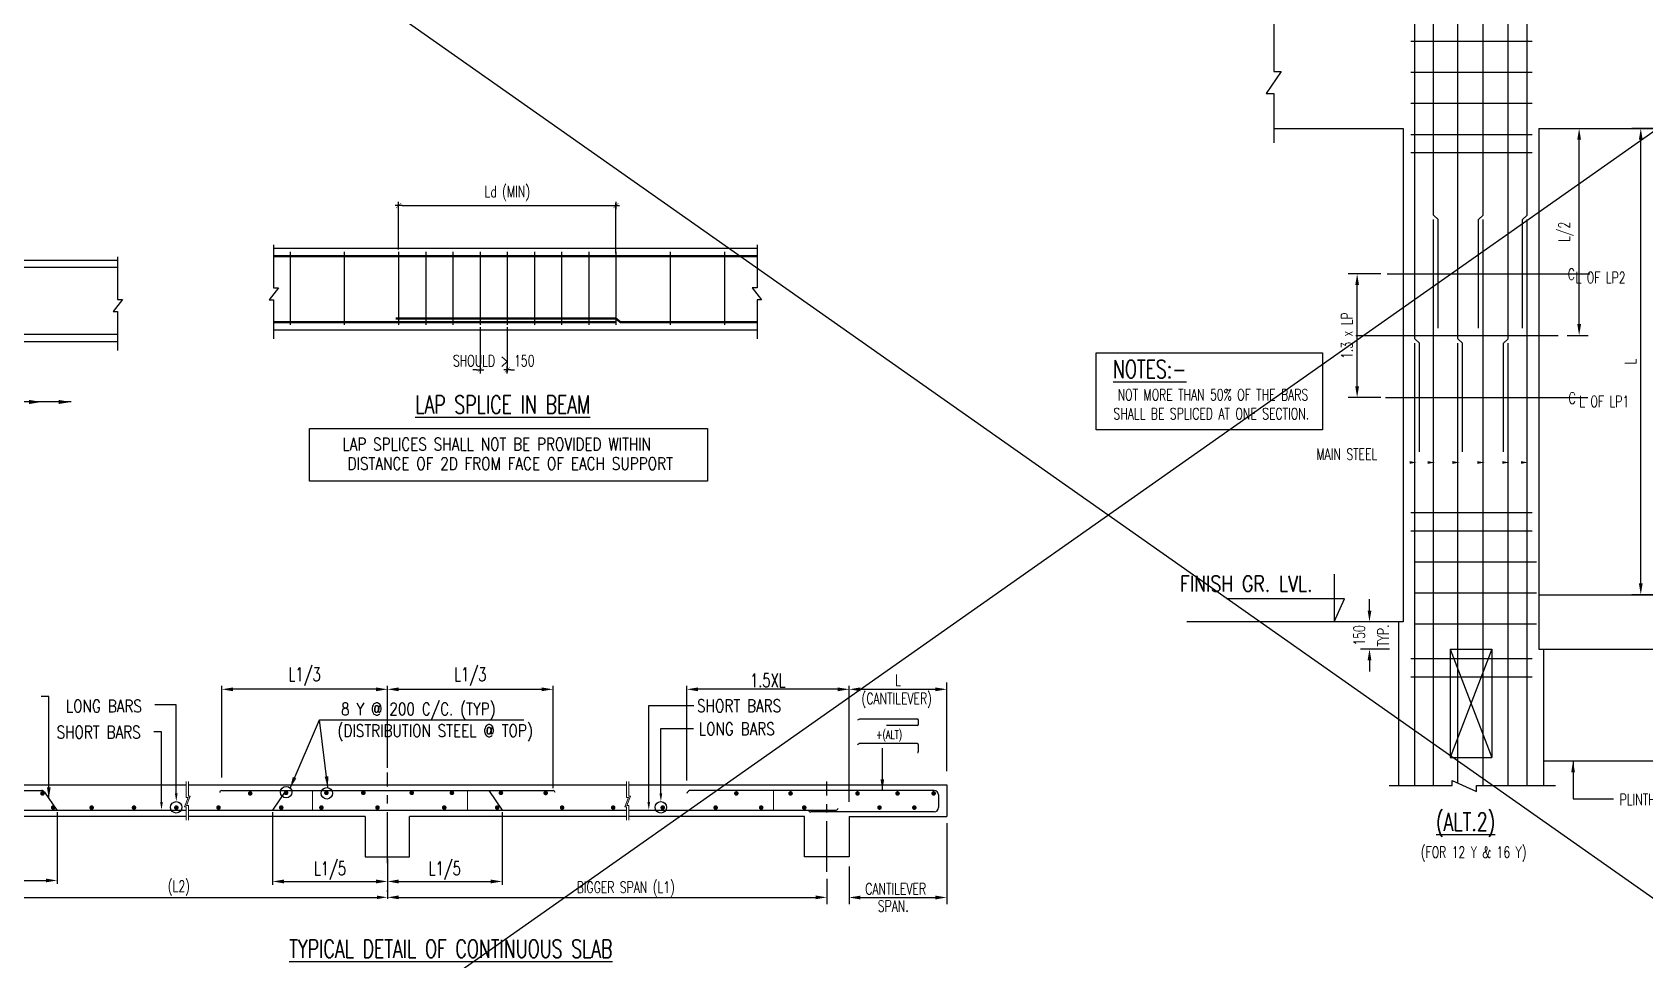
# Model space of a CAD drawing. Extents: x 489124 to 794428, y -356295 to -29813.
# Drawn here: x 638138 to 673759, y -72179 to -51691 of the extents above; entities that cross this region are included whole.
import ezdxf
from ezdxf.enums import TextEntityAlignment as Align
from ezdxf.lldxf.tags import DXFTag

# ---------------------------------------------------------------- set-up
doc = ezdxf.new("R2010")
doc.units = 0
doc.header["$LTSCALE"] = 500
doc.header["$MEASUREMENT"] = 0
doc.linetypes.add('CENTER2', pattern=[1.125, 0.75, -0.125, 0.125, -0.125])
doc.layers.get('DEFPOINTS').update_dxf_attribs({"color": 4})
for name, color, linetype in [('08', 4, 'Continuous'), ('BEAM', 4, 'Continuous'), ('BRAKE LINE', 8, 'Continuous'), ('CEN', 8, 'CENTER'), ('CENTERLINE', 8, 'CENTER2'), ('DIM', 5, 'Continuous'), ('DIM1', 5, 'Continuous'), ('dimention', 7, 'Continuous'), ('FOOT', 4, 'Continuous'), ('FRAME', 6, 'Continuous'), ('hat', 8, 'Continuous'), ('LINK', 2, 'Continuous'), ('MISC', 5, 'Continuous'), ('REINFORCEMENT', 6, 'Continuous'), ('S-SCHEDULE', 2, 'Continuous'), ('ST', 6, 'Continuous'), ('STEEL', 6, 'Continuous'), ('TXT', 4, 'Continuous'), ('TXT1', 2, 'Continuous')]:
    doc.layers.add(name, color=color, linetype=linetype)
for name, color, linetype, lineweight in [('hatch', 7, 'Continuous', 5), ('HEADING-TXT', 1, 'Continuous', 25), ('LINE', 253, 'Continuous', 18)]:
    doc.layers.add(name, color=color, linetype=linetype, lineweight=lineweight)
doc.styles.add('ROMAND', font='romand')
doc.styles.add('ROMANS', font='r.shx', dxfattribs={"width": 0.7, "bigfont": 'bigfont.shx'})
doc.styles.add('ROMENT', font='r.shx', dxfattribs={"bigfont": 'bigfont.shx'})
tags = doc.linetypes.add('CENTER', pattern=[2, 1.25, -0.25, 0.25, -0.25]).pattern_tags.tags
tags[10:11] = [DXFTag(74, 4), DXFTag(75, 0), DXFTag(340, '0'), DXFTag(46, 1.0), DXFTag(50, 0.0), DXFTag(44, 0.0), DXFTag(45, 0.0)]
tags[8:9] = [DXFTag(74, 4), DXFTag(75, 0), DXFTag(340, '0'), DXFTag(46, 1.0), DXFTag(50, 0.0), DXFTag(44, 0.0), DXFTag(45, 0.0)]
tags[6:7] = [DXFTag(74, 4), DXFTag(75, 0), DXFTag(340, '0'), DXFTag(46, 1.0), DXFTag(50, 0.0), DXFTag(44, 0.0), DXFTag(45, 0.0)]
tags[4:5] = [DXFTag(74, 4), DXFTag(75, 0), DXFTag(340, '0'), DXFTag(46, 1.0), DXFTag(50, 0.0), DXFTag(44, 0.0), DXFTag(45, 0.0)]
doc.dimstyles.new('5', dxfattribs={"dimtxt": 250, "dimasz": 250, "dimexe": 60, "dimexo": 60, "dimgap": 150, "dimtad": 1, "dimdec": 0, "dimlfac": 0.2, "dimzin": 0, "dimdsep": 46, "dimtxsty": 'ROMANS', "dimcen": -250, "dimclrd": 5, "dimclre": 5, "dimclrt": 4, "dimadec": 0, "dimazin": 0, "dimtfac": 1, "dimtdec": 0, "dimtix": 1, "dimtofl": 0, "dimtmove": 2, "dimatfit": 3, "dimfxl": 0, "dimtolj": 1, "dimtzin": 0, "dimarcsym": 0})
doc.dimstyles.new('Copy of INT2TIMES', dxfattribs={"dimtxt": 300, "dimasz": 275, "dimexe": 75, "dimexo": 75, "dimgap": 40, "dimtad": 1, "dimdec": 0, "dimlfac": 0.5, "dimrnd": 5, "dimzin": 0, "dimdsep": 46, "dimtxsty": 'ROMANS', "dimcen": -1, "dimclrd": 5, "dimclre": 5, "dimclrt": 4, "dimadec": 0, "dimazin": 0, "dimtfac": 1, "dimtdec": 0, "dimtix": 1, "dimtofl": 0, "dimtmove": 2, "dimatfit": 3, "dimfxl": 0, "dimtolj": 1, "dimtzin": 0, "dimarcsym": 0})
doc.dimstyles.new('Copy(2) of Standard', dxfattribs={"dimtxt": 300, "dimasz": 250, "dimexe": 75, "dimexo": 50, "dimgap": 50, "dimtad": 1, "dimdec": 0, "dimrnd": 5, "dimzin": 0, "dimdsep": 46, "dimtxsty": 'ROMANS', "dimcen": 0, "dimclrd": 5, "dimclre": 5, "dimclrt": 4, "dimadec": 0, "dimazin": 0, "dimtfac": 1, "dimtdec": 0, "dimtofl": 0, "dimtmove": 0, "dimatfit": 3, "dimfxl": 0, "dimtolj": 1, "dimtzin": 0, "dimarcsym": 0})
doc.dimstyles.new('dim25', dxfattribs={"dimtxt": 250, "dimasz": 250, "dimexe": 200, "dimexo": 200, "dimgap": 100, "dimtad": 1, "dimdec": 0, "dimlfac": 0.25, "dimzin": 0, "dimdsep": 46, "dimtxsty": 'ROMANS', "dimcen": 0, "dimclrd": 5, "dimclre": 5, "dimclrt": 4, "dimadec": 0, "dimazin": 0, "dimtfac": 1, "dimtdec": 0, "dimtix": 1, "dimtofl": 0, "dimtmove": 2, "dimatfit": 3, "dimfxl": 0, "dimtolj": 1, "dimtzin": 0, "dimlwd": -1, "dimlwe": -1, "dimarcsym": 0})
doc.dimstyles.new('INT', dxfattribs={"dimtxt": 250, "dimasz": 80, "dimexe": 50, "dimexo": 50, "dimgap": 75, "dimtad": 1, "dimdec": 0, "dimzin": 0, "dimdsep": 46, "dimtxsty": 'ROMANS', "dimblk": 'DIMTICK', "dimblk1": 'DIMTICK', "dimblk2": 'DIMTICK', "dimsah": 1, "dimcen": -0.25, "dimclrd": 5, "dimclre": 5, "dimclrt": 4, "dimadec": 0, "dimazin": 0, "dimtfac": 1, "dimtdec": 0, "dimtix": 1, "dimtofl": 0, "dimtmove": 2, "dimatfit": 3, "dimldrblk": 'DIMTICK', "dimfxl": 0, "dimtolj": 1, "dimtzin": 0, "dimarcsym": 0})
doc.dimstyles.new('INT1', dxfattribs={"dimtxt": 250, "dimasz": 250, "dimexe": 150, "dimexo": 60, "dimgap": 75, "dimtad": 1, "dimdec": 0, "dimzin": 0, "dimdsep": 46, "dimtxsty": 'ROMANS', "dimcen": -250, "dimclrd": 5, "dimclre": 5, "dimclrt": 4, "dimadec": 0, "dimazin": 0, "dimtfac": 1, "dimtdec": 0, "dimtix": 1, "dimtofl": 0, "dimtmove": 2, "dimatfit": 3, "dimfxl": 0, "dimtolj": 1, "dimtzin": 0, "dimarcsym": 0})

# ---------------------------------------------------------------- blocks, each defined once
blk = doc.blocks.new('*D461')
at = {"layer": 'DEFPOINTS', "color": 0}
for p in [(667678, -64715), (668261, -64715), (668321, -65315)]:
    blk.add_point(p, dxfattribs=at)
at = {"layer": 'DIM', "color": 5}
for p, q in [((667678, -64465), (667678, -64215)), ((668061, -64715), (667478, -64715)), ((668121, -65315), (667478, -65315)), ((667678, -65565), (667678, -65815))]:
    blk.add_line(p, q, dxfattribs=at)
for points in [[(667637, -64465), (667720, -64465), (667678, -64715)], [(667637, -65565), (667720, -65565), (667678, -65315)]]:
    blk.add_solid(points, dxfattribs=at)
at = {"layer": 'DIM', "color": 4, "insert": (667453, -65015), "char_height": 250, "attachment_point": 5, "rotation": 90, "style": 'ROMANS'}
blk.add_mtext('\\A1;150', dxfattribs=at)
blk = doc.blocks.new('*D463')
at = {"layer": 'DEFPOINTS', "color": 0}
for p in [(667405, -57025), (668129, -57025), (668129, -59761)]:
    blk.add_point(p, dxfattribs=at)
at = {"layer": 'DIM', "color": 5}
for p, q in [((667929, -57025), (667205, -57025)), ((667405, -59511), (667405, -57275)), ((667929, -59761), (667205, -59761))]:
    blk.add_line(p, q, dxfattribs=at)
for points in [[(667364, -57275), (667447, -57275), (667405, -57025)], [(667364, -59511), (667447, -59511), (667405, -59761)]]:
    blk.add_solid(points, dxfattribs=at)
at = {"layer": 'DIM', "color": 4, "insert": (667180, -58393), "char_height": 250, "attachment_point": 5, "rotation": 90, "style": 'ROMANS'}
blk.add_mtext('\\A1;1.3 x LP', dxfattribs=at)
blk = doc.blocks.new('*D465')
at = {"layer": 'DEFPOINTS', "color": 0}
for p in [(671847, -53815), (672309, -53815), (671847, -58387)]:
    blk.add_point(p, dxfattribs=at)
at = {"layer": 'DIM', "color": 5}
for p, q in [((672047, -53815), (672509, -53815)), ((672309, -58137), (672309, -54065)), ((672047, -58387), (672509, -58387))]:
    blk.add_line(p, q, dxfattribs=at)
for points in [[(672268, -54065), (672351, -54065), (672309, -53815)], [(672268, -58137), (672351, -58137), (672309, -58387)]]:
    blk.add_solid(points, dxfattribs=at)
at = {"layer": 'DIM', "color": 4, "insert": (672019, -56101), "char_height": 250, "attachment_point": 5, "rotation": 90, "style": 'ROMANS'}
blk.add_mtext('\\A1;L/2', dxfattribs=at)
blk = doc.blocks.new('*D466')
at = {"layer": 'DEFPOINTS', "color": 0}
for p in [(673671, -53815), (674176, -53815), (674176, -64115)]:
    blk.add_point(p, dxfattribs=at)
at = {"layer": 'DIM', "color": 5}
for p, q in [((673976, -53815), (673471, -53815)), ((673671, -63865), (673671, -54065)), ((673976, -64115), (673471, -64115))]:
    blk.add_line(p, q, dxfattribs=at)
for points in [[(673629, -54065), (673713, -54065), (673671, -53815)], [(673629, -63865), (673713, -63865), (673671, -64115)]]:
    blk.add_solid(points, dxfattribs=at)
at = {"layer": 'DIM', "color": 4, "insert": (673446, -58965), "char_height": 250, "attachment_point": 5, "rotation": 90, "style": 'ROMANS'}
blk.add_mtext('\\A1;L', dxfattribs=at)
blk = doc.blocks.new('DIMTICK')
for p, q in [((-1, 0), (1, 0)), ((0, 1), (0, -1))]:
    blk.add_line(p, q)
at = {"color": 2, "const_width": 0.1}
blk.add_lwpolyline([(0.71, 0.71), (-0.71, -0.71)], dxfattribs=at)
blk = doc.blocks.new('*D499')
at = {"layer": 'DEFPOINTS', "color": 0}
for p in [(651032, -55519), (646232, -56540), (651032, -56622)]:
    blk.add_point(p, dxfattribs=at)
at = {"layer": 'DIM', "color": 5, "lineweight": -2}
for p, q in [((646232, -56490), (646232, -55469)), ((646312, -55519), (650952, -55519)), ((651032, -56572), (651032, -55469))]:
    blk.add_line(p, q, dxfattribs=at)
at = {"layer": 'DIM', "color": 5, "lineweight": -2, "xscale": 80, "yscale": 80, "zscale": 80, "rotation": 180}
blk.add_blockref('DIMTICK', (646232, -55519), dxfattribs=at)
at = {"layer": 'DIM', "color": 5, "lineweight": -2, "xscale": 80, "yscale": 80, "zscale": 80}
blk.add_blockref('DIMTICK', (651032, -55519), dxfattribs=at)
at = {"layer": 'DIM', "color": 4, "insert": (648632, -55253), "char_height": 250, "attachment_point": 5, "style": 'ROMANS'}
blk.add_mtext('\\A1;Ld (MIN)', dxfattribs=at)
blk = doc.blocks.new('*D500')
at = {"layer": 'DEFPOINTS', "color": 0}
for p in [(648032, -58157), (648632, -58157), (648632, -59147)]:
    blk.add_point(p, dxfattribs=at)
at = {"layer": 'DIM', "color": 5, "lineweight": -2}
for p, q in [((648032, -58207), (648032, -59197)), ((648632, -58207), (648632, -59197)), ((647952, -59147), (647872, -59147)), ((648712, -59147), (648792, -59147))]:
    blk.add_line(p, q, dxfattribs=at)
at = {"layer": 'DIM', "color": 5, "lineweight": -2, "xscale": 80, "yscale": 80, "zscale": 80}
blk.add_blockref('DIMTICK', (648032, -59147), dxfattribs=at)
at = {"layer": 'DIM', "color": 5, "lineweight": -2, "xscale": 80, "yscale": 80, "zscale": 80, "rotation": 180}
blk.add_blockref('DIMTICK', (648632, -59147), dxfattribs=at)
at = {"layer": 'DIM', "color": 4, "insert": (648332, -58947), "char_height": 250, "attachment_point": 5, "style": 'ROMANS'}
blk.add_mtext('\\A1;SHOULD > 150', dxfattribs=at)
blk = doc.blocks.new('*D501')
at = {"layer": 'DEFPOINTS', "color": 0}
for p in [(655693, -70239), (645983, -70831), (655693, -70801)]:
    blk.add_point(p, dxfattribs=at)
at = {"layer": 'DIM', "color": 5, "lineweight": -2}
for p, q in [((655693, -70389), (655693, -70951)), ((645983, -70681), (645983, -70651)), ((646233, -70801), (655443, -70801))]:
    blk.add_line(p, q, dxfattribs=at)
at = {"layer": 'DIM', "color": 5}
for points in [[(646233, -70759), (646233, -70842), (645983, -70801)], [(655443, -70759), (655443, -70842), (655693, -70801)]]:
    blk.add_solid(points, dxfattribs=at)
blk = doc.blocks.new('*D502')
at = {"layer": 'DEFPOINTS', "color": 0}
for p in [(649642, -66205), (645983, -67991), (649642, -68441)]:
    blk.add_point(p, dxfattribs=at)
at = {"layer": 'DIM', "color": 5, "lineweight": -2}
for p, q in [((645983, -67941), (645983, -66130)), ((646233, -66205), (649392, -66205)), ((649642, -68391), (649642, -66130))]:
    blk.add_line(p, q, dxfattribs=at)
at = {"layer": 'DIM', "color": 5}
for points in [[(646233, -66164), (646233, -66247), (645983, -66205)], [(649392, -66164), (649392, -66247), (649642, -66205)]]:
    blk.add_solid(points, dxfattribs=at)
at = {"layer": 'DIM', "color": 4, "insert": (647813, -65927), "char_height": 300, "attachment_point": 5, "style": 'ROMANS'}
blk.add_mtext('\\A1;L1/3', dxfattribs=at)
blk = doc.blocks.new('*D503')
at = {"layer": 'DEFPOINTS', "color": 0}
for p in [(648516, -68872), (645983, -69902), (648516, -70450)]:
    blk.add_point(p, dxfattribs=at)
at = {"layer": 'DIM', "color": 5, "lineweight": -2}
for p, q in [((648516, -68922), (648516, -70525)), ((645983, -69952), (645983, -70525)), ((646233, -70450), (648266, -70450))]:
    blk.add_line(p, q, dxfattribs=at)
at = {"layer": 'DIM', "color": 5}
for points in [[(646233, -70408), (646233, -70492), (645983, -70450)], [(648266, -70408), (648266, -70492), (648516, -70450)]]:
    blk.add_solid(points, dxfattribs=at)
at = {"layer": 'DIM', "color": 4, "insert": (647249, -70211), "char_height": 300, "attachment_point": 5, "style": 'ROMANS'}
blk.add_mtext('\\A1;L1/5', dxfattribs=at)
blk = doc.blocks.new('*D504')
at = {"layer": 'DEFPOINTS', "color": 0}
for p in [(643446, -68872), (645983, -69902), (645983, -70450)]:
    blk.add_point(p, dxfattribs=at)
at = {"layer": 'DIM', "color": 5, "lineweight": -2}
for p, q in [((643446, -68922), (643446, -70525)), ((645983, -69952), (645983, -70525)), ((643696, -70450), (645733, -70450))]:
    blk.add_line(p, q, dxfattribs=at)
at = {"layer": 'DIM', "color": 5}
for points in [[(643696, -70408), (643696, -70492), (643446, -70450)], [(645733, -70408), (645733, -70492), (645983, -70450)]]:
    blk.add_solid(points, dxfattribs=at)
at = {"layer": 'DIM', "color": 4, "insert": (644714, -70211), "char_height": 300, "attachment_point": 5, "style": 'ROMANS'}
blk.add_mtext('\\A1;L1/5', dxfattribs=at)
blk = doc.blocks.new('*D505')
at = {"layer": 'DEFPOINTS', "color": 0}
for p in [(638689, -68872), (636347, -70272), (638689, -70428)]:
    blk.add_point(p, dxfattribs=at)
at = {"layer": 'DIM', "color": 5, "lineweight": -2}
for p, q in [((638689, -68922), (638689, -70503)), ((636347, -70322), (636347, -70503)), ((636597, -70428), (638439, -70428))]:
    blk.add_line(p, q, dxfattribs=at)
at = {"layer": 'DIM', "color": 5}
for points in [[(636597, -70386), (636597, -70470), (636347, -70428)], [(638439, -70386), (638439, -70470), (638689, -70428)]]:
    blk.add_solid(points, dxfattribs=at)
at = {"layer": 'DIM', "color": 4, "insert": (637518, -70150), "char_height": 300, "attachment_point": 5, "style": 'ROMANS'}
blk.add_mtext('\\A1;L2/7', dxfattribs=at)
blk = doc.blocks.new('*D506')
at = {"layer": 'DEFPOINTS', "color": 0}
for p in [(642323, -66205), (645983, -67991), (642323, -68204)]:
    blk.add_point(p, dxfattribs=at)
at = {"layer": 'DIM', "color": 5, "lineweight": -2}
for p, q in [((642323, -68154), (642323, -66130)), ((645733, -66205), (642573, -66205)), ((645983, -67941), (645983, -66130))]:
    blk.add_line(p, q, dxfattribs=at)
at = {"layer": 'DIM', "color": 5}
for points in [[(642573, -66164), (642573, -66247), (642323, -66205)], [(645733, -66164), (645733, -66247), (645983, -66205)]]:
    blk.add_solid(points, dxfattribs=at)
at = {"layer": 'DIM', "color": 4, "insert": (644153, -65927), "char_height": 300, "attachment_point": 5, "style": 'ROMANS'}
blk.add_mtext('\\A1;L1/3', dxfattribs=at)
blk = doc.blocks.new('*D507')
at = {"layer": 'DEFPOINTS', "color": 0}
for p in [(658340, -69014), (656182, -69971), (658340, -70804)]:
    blk.add_point(p, dxfattribs=at)
at = {"layer": 'DIM', "color": 5, "lineweight": -2}
for p, q in [((658340, -69164), (658340, -70954)), ((656182, -70121), (656182, -70954)), ((656432, -70804), (658090, -70804))]:
    blk.add_line(p, q, dxfattribs=at)
at = {"layer": 'DIM', "color": 5}
for points in [[(656432, -70763), (656432, -70846), (656182, -70804)], [(658090, -70763), (658090, -70846), (658340, -70804)]]:
    blk.add_solid(points, dxfattribs=at)
at = {"layer": 'DIM', "color": 4, "insert": (657261, -70604), "char_height": 250, "attachment_point": 5, "style": 'ROMANS'}
blk.add_mtext('\\A1;   ', dxfattribs=at)
blk = doc.blocks.new('*D508')
at = {"layer": 'DEFPOINTS', "color": 0}
for p in [(652595, -66205), (652595, -68267), (656182, -68743)]:
    blk.add_point(p, dxfattribs=at)
at = {"layer": 'DIM', "color": 5, "lineweight": -2}
for p, q in [((652595, -68217), (652595, -66130)), ((655932, -66205), (652845, -66205)), ((656182, -68693), (656182, -66130))]:
    blk.add_line(p, q, dxfattribs=at)
at = {"layer": 'DIM', "color": 5}
for points in [[(652845, -66164), (652845, -66247), (652595, -66205)], [(655932, -66164), (655932, -66247), (656182, -66205)]]:
    blk.add_solid(points, dxfattribs=at)
at = {"layer": 'DIM', "color": 4, "insert": (654388, -66005), "char_height": 300, "attachment_point": 5, "style": 'ROMANS'}
blk.add_mtext('\\A1;1.5XL', dxfattribs=at)
blk = doc.blocks.new('*D509')
at = {"layer": 'DEFPOINTS', "color": 0}
for p in [(656182, -66205), (658340, -66205), (658340, -68166)]:
    blk.add_point(p, dxfattribs=at)
at = {"layer": 'DIM', "color": 5, "lineweight": -2}
for p, q in [((656432, -66205), (658090, -66205)), ((658340, -68016), (658340, -66055))]:
    blk.add_line(p, q, dxfattribs=at)
at = {"layer": 'DIM', "color": 5}
for points in [[(656432, -66164), (656432, -66247), (656182, -66205)], [(658090, -66164), (658090, -66247), (658340, -66205)]]:
    blk.add_solid(points, dxfattribs=at)
at = {"layer": 'DIM', "color": 4, "insert": (657261, -66005), "char_height": 250, "attachment_point": 5, "style": 'ROMANS'}
blk.add_mtext('\\A1;L', dxfattribs=at)

msp = doc.modelspace()

# ---------------------------------------------------------------- linework, layer by layer
at = {"layer": '08'}
for p, q in [((635855.886, -68312.68), (641541.275, -68312.68)), ((641587.775, -68312.68), (651268.275, -68312.68)), ((651314.775, -68312.68), (658339.525, -68312.68)), ((658339.525, -68312.68), (658339.525, -69013.995)), ((641541.275, -69013.995), (636838.389, -69013.995)), ((645491.483, -69013.995), (641587.775, -69013.995)), ((645491.483, -69013.995), (645491.483, -69902.323)), ((651268.275, -69013.995), (646473.986, -69013.995)), ((646473.986, -69902.323), (646473.986, -69013.995)), ((655199.823, -69013.995), (651314.775, -69013.995)), ((655199.823, -69902.323), (655199.823, -69013.995)), ((656182.326, -69013.995), (656182.326, -69902.323)), ((656182.326, -69013.995), (658339.525, -69013.995)), ((645491.483, -69902.323), (646473.986, -69902.323)), ((656182.326, -69902.323), (655199.823, -69902.323))]:
    msp.add_line(p, q, dxfattribs=at)
at = {"layer": 'BEAM'}
for p, q in [((643470.067, -56461.634), (654151.115, -56461.634)), ((634252.837, -56722.134), (640022.083, -56722.134)), ((643470.067, -58261.634), (654151.115, -58261.634)), ((634252.837, -58522.134), (640022.083, -58522.134))]:
    msp.add_line(p, q, dxfattribs=at)
at = {"layer": 'BRAKE LINE', "ltscale": 2, "elevation": 0}
msp.add_lwpolyline([(640022.083, -56650.47), (640022.083, -57596.809), (640128.442, -57596.809), (639923.905, -57858.897), (640022.083, -57858.897), (640022.083, -58720.961)], dxfattribs=at)
at = {"layer": 'CEN'}
for p, q in [((668072.02, -57025.474), (672542.02, -57025.474)), ((667376.582, -58387.027), (671846.582, -58387.027)), ((668029.194, -59760.872), (672499.193, -59760.872))]:
    msp.add_line(p, q, dxfattribs=at)
at = {"layer": 'CENTERLINE', "ltscale": 3}
for p, q in [((645983.154, -70042.802), (645983.154, -68045.52)), ((655692.833, -70239.302), (655692.833, -68242.02))]:
    msp.add_line(p, q, dxfattribs=at)
at = {"layer": 'DIM', "color": 2}
for p, q in [((615653.425, -94887), (708159.122, -29813.211)), ((615653.425, -29813.211), (708159.122, -94887))]:
    msp.add_line(p, q, dxfattribs=at)
at = {"layer": 'DIM'}
for p, q in [((671421.194, -62914.777), (671421.194, -65314.777)), ((669461.194, -65314.777), (670381.194, -67714.777)), ((670381.194, -65314.777), (669461.194, -67714.777)), ((641318.998, -68504.755), (641318.998, -66551.087)), ((651757.523, -68692.122), (651757.523, -66562.036)), ((640993.619, -68692.122), (640993.619, -67143.724)), ((652024.487, -68504.755), (652024.487, -67072.758)), ((645983.154, -70290.379), (645983.154, -70830.729)), ((636573.069, -70800.643), (645757.226, -70800.643))]:
    msp.add_line(p, q, dxfattribs=at)
at = {"layer": 'DIM', "color": 3, "linetype": 'Continuous'}
for p, q in [((671421.194, -64114.777), (675468.328, -64114.777)), ((668421.194, -64714.777), (663639.658, -64714.777))]:
    msp.add_line(p, q, dxfattribs=at)
at = {"layer": 'DIM', "color": 5}
for p, q in [((641318.998, -66551.087), (640848.829, -66551.087)), ((651757.523, -66562.036), (652751.32, -66562.036)), ((640993.619, -67143.724), (640826.061, -67143.724)), ((652024.487, -67072.758), (652744.726, -67072.758))]:
    msp.add_line(p, q, dxfattribs=at)
at = {"layer": 'DIM'}
msp.add_lwpolyline([(665564.096, -51201.816), (665564.096, -52559.779), (665730.46, -52559.779), (665397.732, -53046.596), (665564.096, -53046.596), (665564.096, -54134.861)], dxfattribs=at)
at = {"layer": 'DIM', "flags": 128}
for points in [[(668565.05, -61194.436, 61.213, 0, 0), (668717.98, -61194.436, 0, 0, 0), (666802.7, -61194.436, 0, 0, 0)], [(668965.55, -61194.436, 61.213, 0, 0), (669118.481, -61194.436, 0, 0, 0), (667203.201, -61194.436, 0, 0, 0)], [(669511.648, -61194.436, 61.213, 0, 0), (669664.578, -61194.436, 0, 0, 0), (667749.298, -61194.436, 0, 0, 0)], [(670062.49, -61194.436, 61.213, 0, 0), (670215.42, -61194.436, 0, 0, 0), (668300.14, -61194.436, 0, 0, 0)], [(670610.861, -61194.436, 61.213, 0, 0), (670763.792, -61194.436, 0, 0, 0), (668848.512, -61194.436, 0, 0, 0)], [(671022.14, -61194.436, 61.213, 0, 0), (671175.07, -61194.436, 0, 0, 0), (669259.79, -61194.436, 0, 0, 0)]]:
    msp.add_lwpolyline(points, format="xyseb", dxfattribs=at)
at = {"layer": 'DIM'}
msp.add_solid([(645757.226, -70762.981), (645757.226, -70838.291), (645983.154, -70800.643)], dxfattribs=at)
at = {"layer": 'DIM1', "elevation": 0}
msp.add_lwpolyline([(644263.001, -60444.408), (653052.742, -60444.408), (653052.742, -61605.391), (644263.001, -61605.391)], close=True, dxfattribs=at)
at = {"layer": 'DIM1'}
msp.add_lwpolyline([(668116.194, -68331.454), (669505.694, -68331.454), (669505.694, -68220.454), (670044.694, -68463.954), (670044.694, -68333.454), (671786.194, -68333.454)], dxfattribs=at)
at = {"layer": 'dimention', "color": 5}
for points in [[(640963.576, -68692.122), (641023.666, -68692.122), (640993.619, -68872.389)], [(641288.952, -68504.755), (641349.033, -68504.755), (641318.998, -68685.014)], [(651787.569, -68692.122), (651727.479, -68692.122), (651757.523, -68872.389)], [(652054.533, -68504.755), (651994.443, -68504.755), (652024.487, -68685.014)]]:
    msp.add_solid(points, dxfattribs=at)
at = {"layer": 'FOOT', "linetype": 'Continuous'}
for p, q in [((665564.096, -53814.777), (668421.194, -53814.777)), ((668421.194, -53814.777), (668421.194, -64714.777)), ((671421.194, -53814.777), (671421.194, -62914.777)), ((671421.194, -53814.777), (674232.381, -53814.777)), ((668321.194, -64714.777), (668321.194, -68331.454)), ((669461.194, -65314.777), (670381.194, -65314.777)), ((669461.194, -65314.777), (669461.194, -67714.777)), ((670381.194, -65314.777), (670381.194, -67714.777)), ((671421.194, -65314.777), (674232.381, -65314.777)), ((671521.194, -65314.777), (671521.194, -68333.454)), ((669461.194, -67714.777), (670381.194, -67714.777)), ((671521.194, -67786.954), (674232.381, -67786.954))]:
    msp.add_line(p, q, dxfattribs=at)
msp.add_lwpolyline([(661642.755, -58773.932), (666641.817, -58773.932), (666641.817, -60474.418), (661642.755, -60474.418)], close=True, dxfattribs=at)
at = {"layer": 'FRAME'}
for p, q in [((669092.969, -55729.056), (669092.969, -44329.056)), ((670186.213, -55729.056), (670186.213, -44329.056)), ((671161.194, -55729.056), (671161.194, -44329.056)), ((668681.194, -58460.872), (668681.194, -47122.056)), ((669631.387, -58460.872), (669631.387, -47122.056)), ((670738.825, -58460.872), (670738.825, -47122.056)), ((669192.969, -55829.056), (669092.969, -55729.056)), ((669092.969, -68331.454), (669092.969, -55829.056)), ((669192.969, -58229.056), (669192.969, -55829.056)), ((670086.213, -55829.056), (670186.213, -55729.056)), ((670086.213, -58229.056), (670086.213, -55829.056)), ((670186.213, -68333.454), (670186.213, -55829.056)), ((671061.194, -55829.056), (671161.194, -55729.056)), ((671061.194, -58229.056), (671061.194, -55829.056)), ((671161.194, -68333.454), (671161.194, -55829.056)), ((668781.194, -58560.872), (668681.194, -58460.872)), ((668681.194, -68331.454), (668681.194, -58560.872)), ((668781.194, -60960.872), (668781.194, -58560.872)), ((669731.387, -58560.872), (669631.387, -58460.872)), ((669631.387, -68277.238), (669631.387, -58560.872)), ((669731.387, -60960.872), (669731.387, -58560.872)), ((670638.825, -58560.872), (670738.825, -58460.872)), ((670638.825, -60960.872), (670638.825, -58560.872)), ((670738.825, -68333.454), (670738.825, -58560.872)), ((670186.213, -68333.454), (670186.213, -65413.948))]:
    msp.add_line(p, q, dxfattribs=at)
at = {"layer": 'hat'}
for centre in [(643747.818, -68478.388), (644644.73, -68501.774), (641318.998, -68811.451), (652024.487, -68811.451)]:
    msp.add_circle(centre, 126.431, dxfattribs=at)
at = {"layer": 'hatch'}
for points in [[(641541.275, -68239.379), (641541.275, -68592.467), (641581.945, -68592.467), (641502.253, -68798.155), (641541.275, -68798.155), (641541.275, -69095.379)], [(641587.775, -68239.33), (641587.775, -68562.967), (641628.445, -68562.967), (641548.753, -68768.655), (641587.775, -68768.655), (641587.775, -69095.146)], [(651268.275, -68239.379), (651268.275, -68592.467), (651308.945, -68592.467), (651229.253, -68798.155), (651268.275, -68798.155), (651268.275, -69095.379)], [(651314.775, -68239.33), (651314.775, -68562.967), (651355.445, -68562.967), (651275.753, -68768.655), (651314.775, -68768.655), (651314.775, -69095.146)]]:
    msp.add_lwpolyline(points, dxfattribs=at)
at = {"layer": 'LINE'}
for p, q in [((644327.277, -68440.98), (644327.277, -68872.389)), ((647752.993, -68440.98), (647752.993, -68872.389)), ((654510.254, -68440.98), (654510.254, -68872.389))]:
    msp.add_line(p, q, dxfattribs=at)
at = {"layer": 'LINK'}
for p, q in [((668588.456, -51887.614), (671269.002, -51887.614)), ((668588.456, -52573.614), (671269.002, -52573.614)), ((668588.456, -53259.614), (671269.002, -53259.614)), ((668588.456, -53948.161), (671269.002, -53948.161)), ((668588.456, -54348.161), (671269.002, -54348.161)), ((668588.456, -62301.614), (671269.002, -62301.614)), ((668588.456, -62701.614), (671269.002, -62701.614)), ((668688.456, -63387.614), (671369.002, -63387.614)), ((668688.456, -64073.614), (671369.002, -64073.614)), ((668688.456, -64759.614), (671369.002, -64759.614)), ((668588.456, -65527.939), (671269.002, -65527.939)), ((668588.456, -65927.939), (671269.002, -65927.939))]:
    msp.add_line(p, q, dxfattribs=at)
at = {"layer": 'MISC', "elevation": 0}
for points in [[(643470.067, -56389.97), (643470.067, -57336.309), (643576.426, -57336.309), (643371.89, -57598.397), (643470.067, -57598.397), (643470.067, -58460.461)], [(654151.115, -56389.97), (654151.115, -57336.309), (654044.756, -57336.309), (654249.293, -57598.397), (654151.115, -57598.397), (654151.115, -58460.461)]]:
    msp.add_lwpolyline(points, dxfattribs=at)
at = {"layer": 'REINFORCEMENT', "linetype": 'Continuous'}
for p, q in [((633892.837, -56882.134), (640022.083, -56882.134)), ((633778.837, -58362.134), (640022.083, -58362.134))]:
    msp.add_line(p, q, dxfattribs=at)
at = {"layer": 'ST'}
for p, q in [((656414.808, -66862.896), (656365.036, -66885.558)), ((657696.732, -66862.896), (656414.808, -66862.896)), ((657711.657, -66877.833), (657711.657, -66989.514)), ((657696.732, -67004.451), (657009.767, -67004.451)), ((656414.808, -67405.837), (656365.036, -67428.508)), ((657696.732, -67405.837), (656414.808, -67405.837)), ((657711.657, -67420.771), (657711.657, -67586.965)), ((636002.559, -68440.98), (638343.621, -68440.98)), ((638405.966, -68474.148), (638677.815, -68877.575)), ((642323.355, -68440.98), (649642.296, -68440.98)), ((643736.493, -68440.98), (643445.796, -68872.389)), ((648224.988, -68440.98), (648515.693, -68872.389)), ((657034.829, -68440.98), (652654.748, -68440.98)), ((658060.346, -68440.98), (653680.265, -68440.98)), ((658156.908, -68537.555), (658156.908, -68818.66)), ((636054.846, -68872.389), (641541.275, -68872.389)), ((641587.775, -68872.389), (651268.275, -68872.389)), ((651314.775, -68872.389), (655895.389, -68872.389)), ((658060.346, -68915.225), (655335.315, -68915.225))]:
    msp.add_line(p, q, dxfattribs=at)
at = {"layer": 'ST', "const_width": 50.698}
for points in [[(638338.07, -68504.625, 1), (638388.762, -68504.625, 1)], [(642927.682, -68504.625, 1), (642978.374, -68504.625, 1)], [(643719.744, -68492.69, 1), (643770.445, -68492.69, 1)], [(644610.895, -68492.19, 1), (644661.587, -68492.19, 1)], [(645426.308, -68492.19, 1), (645477, -68492.19, 1)], [(646546.913, -68492.19, -1), (646496.221, -68492.19, -1)], [(647433.564, -68492.69, -1), (647382.863, -68492.69, -1)], [(648516.064, -68492.69, -1), (648465.363, -68492.69, -1)], [(649454.451, -68495.19, 1), (649505.142, -68495.19, 1)], [(653716.829, -68504.625, -1), (653666.129, -68504.625, -1)], [(654914.698, -68504.625, -1), (654864.007, -68504.625, -1)], [(656394.278, -68504.625, -1), (656343.586, -68504.625, -1)], [(657278.192, -68504.625, -1), (657227.488, -68504.625, -1)], [(658075.624, -68504.625, -1), (658024.924, -68504.625, -1)], [(638625.586, -68818.022, -1), (638574.883, -68818.022, -1)], [(639475.837, -68818.022, -1), (639425.134, -68818.022, -1)], [(640411.114, -68818.022, -1), (640360.41, -68818.022, -1)], [(641346.39, -68818.022, -1), (641295.686, -68818.022, -1)], [(642227.42, -68818.022, 1), (642278.112, -68818.022, 1)], [(643613.048, -68818.022, 1), (643663.739, -68818.022, 1)], [(644500.193, -68818.022, 1), (644550.893, -68818.022, 1)], [(645739.162, -68818.022, 1), (645789.854, -68818.022, 1)], [(647213.903, -68818.022, 1), (647264.595, -68818.022, 1)], [(648383.324, -68818.022, 1), (648434.016, -68818.022, 1)], [(649817.834, -68818.022, 1), (649868.526, -68818.022, 1)], [(650945.823, -68818.022, 1), (650996.515, -68818.022, 1)], [(652040.004, -68818.022, 1), (652090.696, -68818.022, 1)], [(653208.758, -68818.022, 1), (653259.45, -68818.022, 1)], [(654215.701, -68818.022, 1), (654266.404, -68818.022, 1)], [(655166.863, -68818.022, 1), (655217.555, -68818.022, 1)], [(656828.989, -68818.022, 1), (656879.68, -68818.022, 1)], [(657597.603, -68818.022, 1), (657648.297, -68818.022, 1)]]:
    msp.add_lwpolyline(points, format="xyb", close=True, dxfattribs=at)
at = {"layer": 'ST'}
for centre, radius, start, end in [((657696.732, -66877.833), 14.932, 0, 90), ((657696.732, -66989.514), 14.932, 270, 0), ((657696.732, -67420.771), 14.932, 0, 90), ((657696.732, -67586.965), 14.932, 270, 0), ((638343.621, -68516.159), 75.177, 33.9737701, 90), ((642323.355, -68486.053), 45.065, 90, 180), ((649642.296, -68486.053), 45.065, 0, 90), ((652711.439, -68553.676), 125.155, 115.7893095, 159.0733367), ((658060.346, -68537.555), 96.567, 0, 90), ((655335.315, -68870.161), 45.065, 180, 270), ((655895.389, -68827.319), 45.065, 270, 0), ((658060.346, -68818.66), 96.567, 270, 0)]:
    msp.add_arc(centre, radius, start, end, dxfattribs=at)
at = {"layer": 'STEEL'}
for p, q in [((643832.031, -56540.354), (643832.031, -58156.914)), ((645032.031, -56540.354), (645032.031, -58156.914)), ((646232.031, -56540.354), (646232.031, -58156.914)), ((646832.031, -56540.354), (646832.031, -58156.914)), ((647432.031, -56540.354), (647432.031, -58156.914)), ((648032.031, -56540.354), (648032.031, -58156.914)), ((648632.031, -56540.354), (648632.031, -58156.914)), ((649232.031, -56540.354), (649232.031, -58156.914)), ((649832.031, -56540.354), (649832.031, -58156.914)), ((650432.031, -56540.354), (650432.031, -58156.914)), ((651032.031, -56540.354), (651032.031, -58156.914)), ((652232.031, -56540.354), (652232.031, -58156.914)), ((653432.031, -56540.354), (653432.031, -58156.914)), ((651032.031, -58001.634), (651131.254, -58081.634)), ((651032.031, -58021.634), (651131.254, -58101.634)), ((651131.254, -58081.634), (654151.115, -58081.634))]:
    msp.add_line(p, q, dxfattribs=at)
at = {"layer": 'STEEL', "elevation": 0}
for points in [[(643470.067, -56621.634), (654151.115, -56621.634)], [(643470.067, -56641.634), (654151.115, -56641.634)], [(646168.671, -58001.634), (651032.031, -58001.634)], [(646168.671, -58021.634), (651032.031, -58021.634)], [(643470.067, -58081.634), (651032.031, -58081.634)], [(643470.067, -58101.634), (651032.031, -58101.634)], [(651131.254, -58101.634), (654151.115, -58101.634)]]:
    msp.add_lwpolyline(points, dxfattribs=at)
at = {"layer": 'TXT1'}
msp.add_lwpolyline([(666896.746, -63664.205), (666896.746, -64714.777), (667126.349, -64205.971), (664517.219, -64205.971)], dxfattribs=at)

# ---------------------------------------------------------------- texts
at = {"layer": 'HEADING-TXT', "color": 6, "style": 'ROMANS', "width": 0.7}
msp.add_text('%%UNOTES:-', height=400, dxfattribs=at).set_placement((662822.592, -59331.588), align=Align.CENTER)
for s, p in [('%%ULAP SPLICE IN BEAM', (648530.799, -59915.517)), ('%%U(ALT.2)', (669802.811, -69158.954))]:
    msp.add_text(s, height=400, dxfattribs=at).set_placement(p, align=Align.MIDDLE)
msp.add_text('%%UTYPICAL DETAIL OF CONTINUOUS SLAB', height=400, dxfattribs=at).set_placement((643815.5, -72135.5))
at = {"layer": 'S-SCHEDULE', "color": 4, "style": 'ROMANS', "width": 0.7}
for s, p in [('(CANTILEVER)', (656458.528, -66408.843)), ('CANTILEVER  ', (656540.272, -70611.758)), (' SPAN. ', (656696.459, -70993.415))]:
    msp.add_text(s, height=250, dxfattribs=at).set_placement(p, align=Align.MIDDLE_LEFT)
for s, height, p in [('+(ALT)', 183.3333, (657067.146, -67218.441)), (' (L2)', 250, (641317.503, -70572.05)), ('BIGGER SPAN (L1)', 250, (651249.003, -70596.263))]:
    msp.add_text(s, height=height, dxfattribs=at).set_placement(p, align=Align.MIDDLE)
at = {"layer": 'TXT', "linetype": 'ByBlock', "style": 'ROMANS'}
for s, height, width, p in [('C', 250, 0.7, (672134.951, -57036.921)), ('L OF LP2', 250, 0.7, (672782.951, -57110.921)), (' NOT MORE THAN 50% OF THE BARS', 250, 0.7, (664160.025, -59697.549)), ('C', 250, 0.7, (672155.125, -59772.319)), ('L OF LP1', 250, 0.7, (672863.125, -59846.319)), ('SHALL BE SPLICED AT ONE SECTION.', 250, 0.7, (664183.756, -60116.372)), ('LAP SPLICES SHALL NOT BE PROVIDED WITHIN', 275, 0.8, (648397.344, -60789.988)), ('MAIN STEEL', 250, 0.7, (667177.451, -61012.421)), ('DISTANCE OF 2D FROM FACE OF EACH SUPPORT', 275, 0.8, (648696.266, -61218.746))]:
    msp.add_text(s, height=height, dxfattribs=dict(at, width=width)).set_placement(p, align=Align.MIDDLE)
at = {"layer": 'TXT', "style": 'ROMANS', "width": 0.7}
msp.add_text('TYP.', height=250, rotation=90, dxfattribs=at).set_placement((667977.128, -65019.04), align=Align.MIDDLE)
at = {"layer": 'TXT', "style": 'ROMENT', "width": 0.8}
for s, p in [('LONG BARS', (638882.458, -66574.82)), ('SHORT BARS', (652824.046, -66569.64)), ('LONG BARS', (652862.755, -67079.313)), ('SHORT BARS', (638675.974, -67152.097))]:
    msp.add_text(s, height=275, dxfattribs=at).set_placement(p, align=Align.MIDDLE_LEFT)
at = {"layer": 'TXT'}
for s, height, style, width, p in [('8 Y @ 200 C/C. (TYP)', 275, 'ROMENT', 0.8, (646666.629, -66659.644)), ('(DISTRIBUTION STEEL @ TOP)', 275, 'ROMENT', 0.8, (647037.779, -67138.945)), ('PLINTH BEAM', 250, 'ROMANS', 0.7, (673968.287, -68642.055)), ('(FOR 12 Y & 16 Y)', 250, 'ROMANS', 0.7, (669978.811, -69820.454))]:
    msp.add_text(s, height=height, dxfattribs=dict(at, style=style, width=width)).set_placement(p, align=Align.MIDDLE)
at = {"layer": 'TXT1', "style": 'ROMAND', "width": 0.8}
msp.add_text('FINISH GR. LVL.', height=350, dxfattribs=at).set_placement((664957.534, -63872.952), align=Align.MIDDLE)

# ---------------------------------------------------------------- dimensions: what is measured, and where the dimension line sits
at = {"layer": 'DIM'}
for base, p1, p2, text, picture, middle in [((672309.357, -53814.777), (671846.582, -58387.027), (671846.582, -53814.777), 'L/2', '*D465', (672018.881, -56100.902)), ((673670.857, -53814.777), (674175.887, -64114.777), (674175.887, -53814.777), 'L', '*D466', (673445.857, -58964.777)), ((667405.193, -57025.474), (668129.193, -59760.872), (668129.193, -57025.474), '1.3 x LP', '*D463', (667180.193, -58393.173)), ((667678.28, -64714.777), (668321.194, -65314.777), (668261.194, -64714.777), '150', '*D461', (667453.28, -65014.777))]:
    dim = msp.add_linear_dim(base=base, p1=p1, p2=p2, angle=90, text=text, dimstyle='dim25', dxfattribs=at)
    dim.commit()
    dim.dimension.update_dxf_attribs({"geometry": picture, "text_midpoint": middle})
for base, p1, p2, text, picture, middle in [((651032.031, -55518.716), (646232.031, -56540.354), (651032.031, -56621.634), 'Ld (MIN)', '*D499', (648632.031, -55253.24)), ((648632.031, -59147.023), (648032.031, -58156.914), (648632.031, -58156.914), 'SHOULD > 150', '*D500', (648332.031, -58947.023))]:
    dim = msp.add_linear_dim(base=base, p1=p1, p2=p2, text=text, dimstyle='INT', dxfattribs=at)
    dim.commit()
    dim.dimension.update_dxf_attribs({"geometry": picture, "text_midpoint": middle})
for base, p1, p2, text, dimstyle, override, picture, middle in [((642323.355, -66205.354), (645982.73, -67991.295), (642323.355, -68203.879), 'L1/3', 'Copy(2) of Standard', {"dimfxl": 60}, '*D506', (644153.042, -65926.782)), ((649642.296, -66205.354), (645982.73, -67991.295), (649642.296, -68440.98), 'L1/3', 'Copy(2) of Standard', {"dimfxl": 60}, '*D502', (647812.513, -65926.782)), ((652594.542, -66205.354), (656182.326, -68743.379), (652594.542, -68267.379), '1.5XL', 'Copy(2) of Standard', {"dimfxl": 60}, '*D508', (654388.434, -66005.354)), ((658339.525, -66205.354), (656182.326, -66205.354), (658339.525, -68166.379), 'L', 'INT1', {"dimexo": 150, "dimlfac": 0.25}, '*D509', (657260.926, -66005.354)), ((638688.72, -70428.087), (636347.142, -70272.01), (638688.72, -68872.389), 'L2/7', 'Copy(2) of Standard', {"dimfxl": 60}, '*D505', (637517.931, -70149.515)), ((645983.154, -70450.028), (643445.796, -68872.389), (645983.154, -69902.323), 'L1/5', 'Copy(2) of Standard', {"dimgap": 10, "dimfxl": 60}, '*D504', (644714.475, -70211.457)), ((648515.693, -70450.028), (645983.154, -69902.323), (648515.693, -68872.389), 'L1/5', 'Copy(2) of Standard', {"dimgap": 10, "dimfxl": 60}, '*D503', (647249.423, -70211.457)), ((658339.525, -70804.266), (656182.326, -69970.889), (658339.525, -69013.995), '   ', 'INT1', {"dimexo": 150, "dimlfac": 0.25}, '*D507', (657260.926, -70604.266)), ((655692.833, -70800.643), (645983.154, -70830.729), (655692.833, -70239.302), ' ', 'INT1', {"dimexo": 150, "dimlfac": 0.25}, '*D501', (650837.993, -70800.643))]:
    dim = msp.add_linear_dim(base=base, p1=p1, p2=p2, text=text, dimstyle=dimstyle, override=override, dxfattribs=at)
    dim.commit()
    dim.dimension.update_dxf_attribs({"geometry": picture, "text_midpoint": middle})

# ---------------------------------------------------------------- leaders
at = {"layer": 'DIM', "ltscale": 2}
for points in [[(638343.326, -59857.851), (637383.618, -59857.851)], [(638995.829, -59857.851), (638288.068, -59857.851)]]:
    msp.add_leader(points, dimstyle='Copy of INT2TIMES', override={"dimgap": 40, "dimtad": 0}, dxfattribs=at)
at = {"layer": 'DIM'}
msp.add_leader([(638503.814, -68619.356), (638503.814, -66362.606), (638337.296, -66362.606)], dimstyle='Copy(2) of Standard', override={"dimgap": 10, "dimtad": 0, "dimfxl": 60}, dxfattribs=at)
at = {"layer": 'DIM', "color": 5}
for points in [[(643834.454, -68386.306), (644484.377, -66877.955), (648998.867, -66877.955)], [(644669.139, -68377.721), (644484.377, -66877.955)]]:
    msp.add_leader(points, dimstyle='5', dxfattribs=at)
at = {"layer": 'DIM'}
msp.add_leader([(672175.328, -67786.954), (672175.328, -68628.114), (673064.828, -68628.114)], dimstyle='dim25', dxfattribs=at)
at = {"layer": 'dimention', "linetype": 'Continuous'}
msp.add_leader([(656916.865, -68440.98), (656916.865, -67699.595), (656916.865, -67508.912)], dimstyle='5', dxfattribs=at)

doc.saveas('drawing.dxf')
